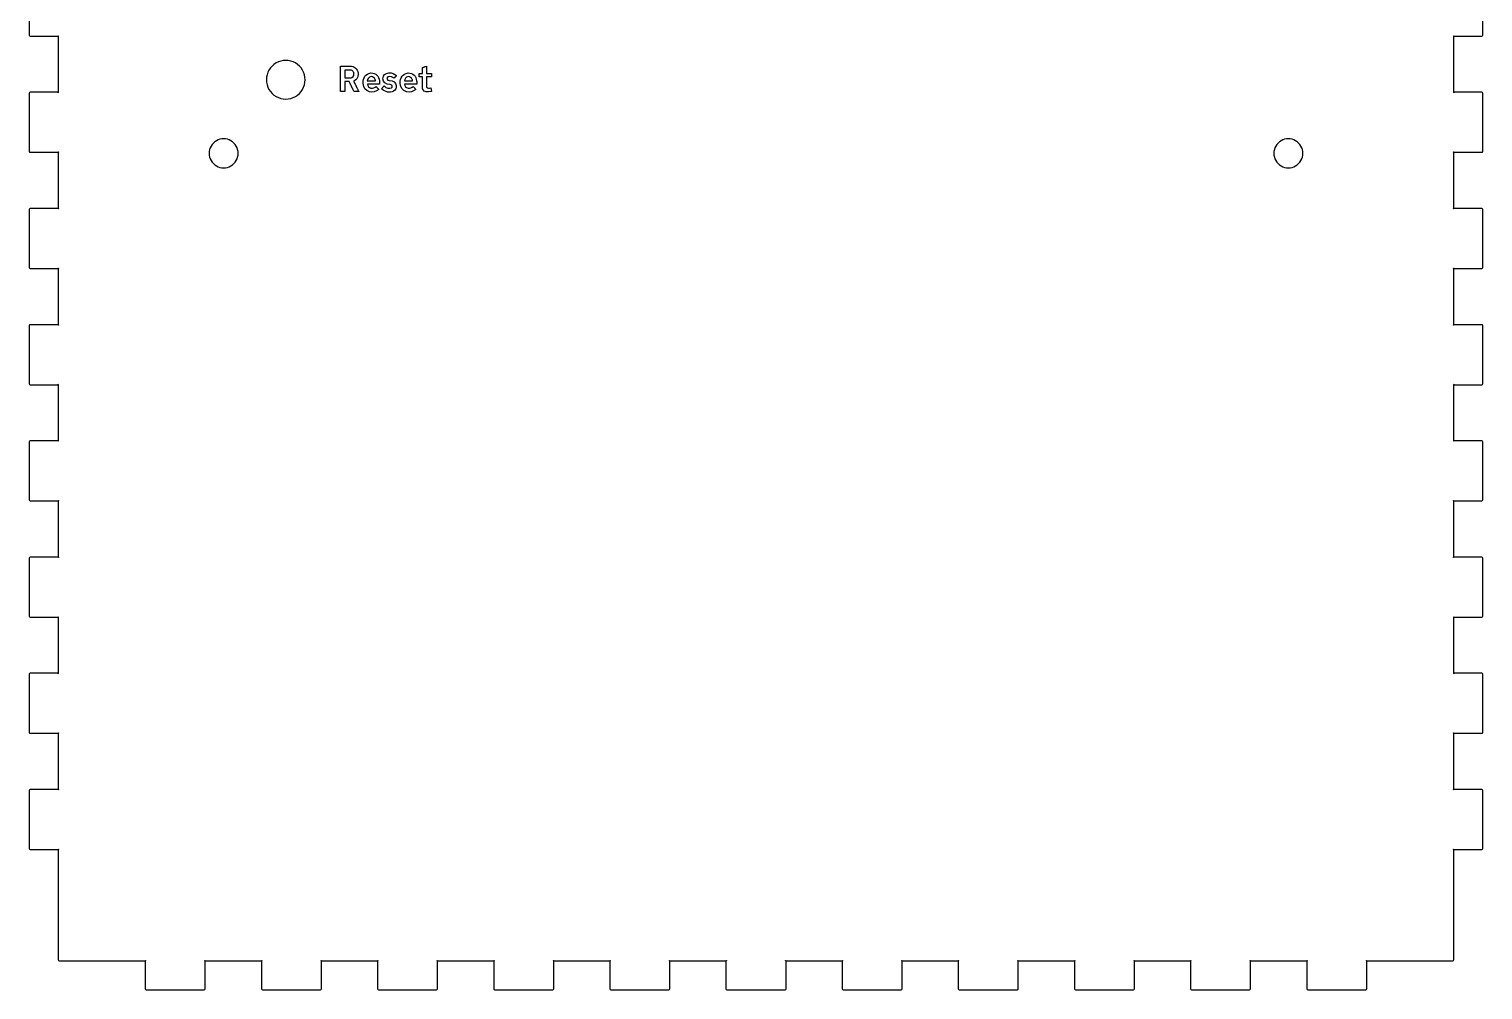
# Model space of a CAD drawing. Extents: x -122 to 332, y -236 to 521.
# Drawn here: x 181.6 to 331.8, y -212.1 to -112.8 of the extents above; entities that cross this region are included whole.
import ezdxf

# ---------------------------------------------------------------- set-up
doc = ezdxf.new("R2010")
doc.units = 0
doc.layers.add('Layer_1', color=7, linetype='CONTINUOUS')

msp = doc.modelspace()

# ---------------------------------------------------------------- linework, layer by layer
at = {"layer": 'Layer_1', "color": 7}
for p, q in [((181.58333, -107.46667), (181.58333, -113.46667)), ((331.78333, -113.46667), (331.78333, -107.46667)), ((181.68333, -113.56667), (184.58333, -113.56667)), ((184.58333, -113.56667), (184.58333, -119.36667)), ((328.78333, -119.36667), (328.78333, -113.56667)), ((328.78333, -113.56667), (331.68333, -113.56667)), ((181.58333, -119.46667), (181.58333, -125.46667)), ((184.58333, -119.36667), (181.68333, -119.36667)), ((331.68333, -119.36667), (328.78333, -119.36667)), ((331.78333, -125.46667), (331.78333, -119.46667)), ((181.68333, -125.56667), (184.58333, -125.56667)), ((184.58333, -125.56667), (184.58333, -131.36667)), ((328.78333, -131.36667), (328.78333, -125.56667)), ((328.78333, -125.56667), (331.68333, -125.56667)), ((181.58333, -131.46667), (181.58333, -137.46667)), ((184.58333, -131.36667), (181.68333, -131.36667)), ((331.68333, -131.36667), (328.78333, -131.36667)), ((331.78333, -137.46667), (331.78333, -131.46667)), ((181.68333, -137.56667), (184.58333, -137.56667)), ((184.58333, -137.56667), (184.58333, -143.36667)), ((328.78333, -143.36667), (328.78333, -137.56667)), ((328.78333, -137.56667), (331.68333, -137.56667)), ((181.58333, -143.46667), (181.58333, -149.46667)), ((184.58333, -143.36667), (181.68333, -143.36667)), ((331.68333, -143.36667), (328.78333, -143.36667)), ((331.78333, -149.46667), (331.78333, -143.46667)), ((181.68333, -149.56667), (184.58333, -149.56667)), ((184.58333, -149.56667), (184.58333, -155.36667)), ((328.78333, -155.36667), (328.78333, -149.56667)), ((328.78333, -149.56667), (331.68333, -149.56667)), ((181.58333, -155.46667), (181.58333, -161.46667)), ((184.58333, -155.36667), (181.68333, -155.36667)), ((331.68333, -155.36667), (328.78333, -155.36667)), ((331.78333, -161.46667), (331.78333, -155.46667)), ((181.68333, -161.56667), (184.58333, -161.56667)), ((184.58333, -161.56667), (184.58333, -167.36667)), ((328.78333, -167.36667), (328.78333, -161.56667)), ((328.78333, -161.56667), (331.68333, -161.56667)), ((181.58333, -167.46667), (181.58333, -173.46667)), ((184.58333, -167.36667), (181.68333, -167.36667)), ((331.68333, -167.36667), (328.78333, -167.36667)), ((331.78333, -173.46667), (331.78333, -167.46667)), ((181.68333, -173.56667), (184.58333, -173.56667)), ((184.58333, -173.56667), (184.58333, -179.36667)), ((328.78333, -179.36667), (328.78333, -173.56667)), ((328.78333, -173.56667), (331.68333, -173.56667)), ((181.58333, -179.46667), (181.58333, -185.46667)), ((184.58333, -179.36667), (181.68333, -179.36667)), ((331.68333, -179.36667), (328.78333, -179.36667)), ((331.78333, -185.46667), (331.78333, -179.46667)), ((181.68333, -185.56667), (184.58333, -185.56667)), ((184.58333, -185.56667), (184.58333, -191.36667)), ((328.78333, -191.36667), (328.78333, -185.56667)), ((328.78333, -185.56667), (331.68333, -185.56667)), ((181.58333, -191.46667), (181.58333, -197.46667)), ((184.58333, -191.36667), (181.68333, -191.36667)), ((331.68333, -191.36667), (328.78333, -191.36667)), ((331.78333, -197.46667), (331.78333, -191.46667)), ((181.68333, -197.56667), (184.58333, -197.56667)), ((184.58333, -197.56667), (184.58333, -208.96667)), ((328.78333, -208.96667), (328.78333, -197.56667)), ((328.78333, -197.56667), (331.68333, -197.56667)), ((184.68333, -209.06667), (193.58333, -209.06667)), ((193.58333, -209.06667), (193.58333, -211.96667)), ((199.78333, -211.96667), (199.78333, -209.06667)), ((199.78333, -209.06667), (205.58333, -209.06667)), ((205.58333, -209.06667), (205.58333, -211.96667)), ((211.78333, -211.96667), (211.78333, -209.06667)), ((211.78333, -209.06667), (217.58333, -209.06667)), ((217.58333, -209.06667), (217.58333, -211.96667)), ((223.78333, -211.96667), (223.78333, -209.06667)), ((223.78333, -209.06667), (229.58333, -209.06667)), ((229.58333, -209.06667), (229.58333, -211.96667)), ((235.78333, -211.96667), (235.78333, -209.06667)), ((235.78333, -209.06667), (241.58333, -209.06667)), ((241.58333, -209.06667), (241.58333, -211.96667)), ((247.78333, -211.96667), (247.78333, -209.06667)), ((247.78333, -209.06667), (253.58333, -209.06667)), ((253.58333, -209.06667), (253.58333, -211.96667)), ((259.78333, -211.96667), (259.78333, -209.06667)), ((259.78333, -209.06667), (265.58333, -209.06667)), ((265.58333, -209.06667), (265.58333, -211.96667)), ((271.78333, -211.96667), (271.78333, -209.06667)), ((271.78333, -209.06667), (277.58333, -209.06667)), ((277.58333, -209.06667), (277.58333, -211.96667)), ((283.78333, -211.96667), (283.78333, -209.06667)), ((283.78333, -209.06667), (289.58333, -209.06667)), ((289.58333, -209.06667), (289.58333, -211.96667)), ((295.78333, -211.96667), (295.78333, -209.06667)), ((295.78333, -209.06667), (301.58333, -209.06667)), ((301.58333, -209.06667), (301.58333, -211.96667)), ((307.78333, -211.96667), (307.78333, -209.06667)), ((307.78333, -209.06667), (313.58333, -209.06667)), ((313.58333, -209.06667), (313.58333, -211.96667)), ((319.78333, -211.96667), (319.78333, -209.06667)), ((319.78333, -209.06667), (328.68333, -209.06667)), ((193.68333, -212.06667), (199.68333, -212.06667)), ((205.68333, -212.06667), (211.68333, -212.06667)), ((217.68333, -212.06667), (223.68333, -212.06667)), ((229.68333, -212.06667), (235.68333, -212.06667)), ((241.68333, -212.06667), (247.68333, -212.06667)), ((253.68333, -212.06667), (259.68333, -212.06667)), ((265.68333, -212.06667), (271.68333, -212.06667)), ((277.68333, -212.06667), (283.68333, -212.06667)), ((289.68333, -212.06667), (295.68333, -212.06667)), ((301.68333, -212.06667), (307.68333, -212.06667)), ((313.68333, -212.06667), (319.68333, -212.06667))]:
    msp.add_line(p, q, dxfattribs=at)
at = {"layer": 'Layer_1', "color": 3}
for p, q in [((213.74309, -116.738), (213.74309, -116.6553)), ((213.74309, -116.6553), (213.77143, -116.65639)), ((213.74309, -116.7587), (213.74309, -116.738)), ((213.74309, -116.87583), (213.74309, -116.7587)), ((213.74309, -116.90343), (213.74309, -116.87583)), ((213.74309, -116.99303), (213.74309, -116.90343)), ((213.74309, -117.02743), (213.74309, -116.99303)), ((213.74309, -117.10323), (213.74309, -117.02743)), ((213.74309, -117.18593), (213.74309, -117.10323)), ((213.77143, -116.65639), (213.89546, -116.65639)), ((213.89546, -116.65639), (213.97126, -116.65639)), ((213.97126, -116.65639), (213.99886, -116.65639)), ((213.99886, -116.65639), (214.02646, -116.65639)), ((214.02646, -116.65639), (214.05406, -116.65639)), ((214.05406, -116.65639), (214.08166, -116.65639)), ((214.08166, -116.65639), (214.19879, -116.65639)), ((214.2813, -117.06937), (214.1986, -117.06937)), ((214.1986, -117.06937), (214.19862, -117.86218)), ((214.19879, -116.65639), (214.21949, -116.65639)), ((214.21949, -116.65639), (214.30219, -116.65639)), ((214.302, -117.06937), (214.2813, -117.06937)), ((214.41913, -117.06937), (214.302, -117.06937)), ((214.30219, -116.65639), (214.32289, -116.65639)), ((214.32289, -116.65639), (214.53649, -116.65639)), ((214.44673, -117.06937), (214.41913, -117.06937)), ((214.47433, -117.06937), (214.44673, -117.06937)), ((214.50193, -117.06937), (214.47433, -117.06937)), ((214.62595, -117.06937), (214.50193, -117.06937)), ((214.65355, -117.06937), (214.62595, -117.06937)), ((214.74315, -117.06937), (214.65355, -117.06937)), ((214.87405, -117.08337), (214.83965, -117.07637)), ((214.90845, -117.09037), (214.87405, -117.08337)), ((222.22572, -116.81412), (222.25332, -116.80032)), ((222.22572, -116.89682), (222.22572, -116.81412)), ((222.22572, -116.91752), (222.22572, -116.89682)), ((222.22572, -117.03465), (222.22572, -116.91752)), ((222.22572, -117.06225), (222.22572, -117.03465)), ((222.22572, -117.08985), (222.22572, -117.06225)), ((222.22572, -117.11745), (222.22572, -117.08985)), ((222.22572, -117.14505), (222.22572, -117.11745)), ((222.22572, -117.22085), (222.22572, -117.14505)), ((222.25332, -116.80032), (222.28092, -116.79332)), ((222.28092, -116.79332), (222.30852, -116.78632)), ((222.30852, -116.78632), (222.32922, -116.77252)), ((222.32922, -116.77252), (222.36362, -116.76552)), ((222.42572, -116.74452), (222.44642, -116.73072)), ((222.44642, -116.73072), (222.50152, -116.71692)), ((222.52912, -116.70292), (222.63222, -116.66328)), ((222.64602, -116.69768), (222.64602, -117.41427)), ((213.74309, -117.20663), (213.74309, -117.18593)), ((213.74309, -117.32376), (213.74309, -117.20663)), ((213.74309, -117.35136), (213.74309, -117.32376)), ((213.74309, -117.44096), (213.74309, -117.35136)), ((213.74309, -117.52366), (213.74309, -117.44096)), ((213.74309, -117.54436), (213.74309, -117.52366)), ((213.74309, -117.66149), (213.74309, -117.54436)), ((213.74309, -117.7993), (213.74309, -117.66149)), ((213.74309, -117.82), (213.74309, -117.7993)), ((213.74309, -117.8476), (213.74309, -117.82)), ((213.74309, -117.8683), (213.74309, -117.8476)), ((213.74309, -117.9028), (213.74309, -117.8683)), ((213.74309, -117.9235), (213.74309, -117.9028)), ((213.74309, -118.02), (213.74309, -117.9235)), ((213.74309, -118.14403), (213.74309, -118.02)), ((213.74309, -118.17163), (213.74309, -118.14403)), ((213.74309, -118.19233), (213.74309, -118.17163)), ((213.74309, -118.24053), (213.74309, -118.19233)), ((213.74309, -118.45412), (213.74309, -118.24053)), ((213.74309, -118.47482), (213.74309, -118.45412)), ((213.74309, -118.49552), (213.74309, -118.47482)), ((213.74309, -118.61954), (213.74309, -118.49552)), ((213.74309, -118.64714), (213.74309, -118.61954)), ((213.74309, -118.70224), (213.74309, -118.64714)), ((214.33585, -118.26826), (214.19805, -118.26826)), ((214.19805, -118.26826), (214.19805, -119.2949)), ((214.19862, -117.86218), (214.21932, -117.86218)), ((214.21932, -117.86218), (214.24002, -117.86218)), ((214.24002, -117.86218), (214.37783, -117.86218)), ((214.35655, -118.26826), (214.33585, -118.26826)), ((214.38415, -118.26826), (214.35655, -118.26826)), ((214.37783, -117.86218), (214.41223, -117.86218)), ((214.40485, -118.26826), (214.38415, -118.26826)), ((214.48755, -118.26826), (214.40485, -118.26826)), ((214.41223, -117.86218), (214.43983, -117.86218)), ((214.43983, -117.86218), (214.47423, -117.86218)), ((214.47423, -117.86218), (214.54313, -117.86218)), ((214.50825, -118.26826), (214.48755, -118.26826)), ((214.62538, -118.26826), (214.50825, -118.26826)), ((214.54313, -117.86218), (214.57073, -117.86218)), ((214.57073, -117.86218), (214.64653, -117.86218)), ((214.65298, -118.26826), (214.62538, -118.26826)), ((214.64653, -117.86218), (214.66723, -117.86218)), ((214.74258, -118.46118), (214.65298, -118.26826)), ((214.66723, -117.86218), (214.68793, -117.86218)), ((214.68793, -117.86218), (214.71553, -117.86218)), ((214.71553, -117.86218), (214.73623, -117.86218)), ((214.73623, -117.86218), (214.78443, -117.86218)), ((214.79088, -118.55768), (214.78388, -118.54388)), ((214.80468, -118.57838), (214.79088, -118.55768)), ((214.81168, -118.59908), (214.80468, -118.57838)), ((214.82548, -118.61288), (214.81168, -118.59908)), ((214.83248, -118.64048), (214.82548, -118.61288)), ((214.84628, -118.66808), (214.83248, -118.64048)), ((215.10834, -118.21358), (215.12214, -118.22738)), ((215.12214, -118.22738), (215.12914, -118.24808)), ((215.12914, -118.24808), (215.18424, -118.35143)), ((215.18424, -118.35143), (215.20494, -118.39273)), ((215.20494, -118.39273), (215.21874, -118.43403)), ((215.21874, -118.43403), (215.28074, -118.54428)), ((215.28074, -118.54428), (215.30834, -118.60628)), ((215.30834, -118.60628), (215.32214, -118.62698)), ((215.32214, -118.62698), (215.32914, -118.64768)), ((215.32914, -118.64768), (215.34984, -118.69588)), ((216.52926, -118.19291), (216.57056, -118.19291)), ((216.61899, -118.51678), (216.53629, -118.51678)), ((216.57056, -118.19291), (216.6877, -118.19291)), ((216.63969, -118.51678), (216.61899, -118.51678)), ((216.75682, -118.51678), (216.63969, -118.51678)), ((216.6877, -118.19291), (216.729, -118.19291)), ((216.729, -118.19291), (216.7634, -118.19291)), ((216.78442, -118.51678), (216.75682, -118.51678)), ((216.7634, -118.19291), (216.8047, -118.19291)), ((216.81202, -118.51678), (216.78442, -118.51678)), ((216.8047, -118.19291), (216.8323, -118.19291)), ((216.83962, -118.51678), (216.81202, -118.51678)), ((216.8323, -118.19291), (216.95632, -118.19291)), ((216.86722, -118.51678), (216.83962, -118.51678)), ((216.94302, -118.51678), (216.86722, -118.51678)), ((216.89475, -117.37308), (216.89441, -117.37297)), ((216.91495, -117.75193), (216.91511, -117.75193)), ((217.06705, -118.51678), (216.94302, -118.51678)), ((216.95632, -118.19291), (217.03212, -118.19291)), ((217.03212, -118.19291), (217.05972, -118.19291)), ((217.05972, -118.19291), (217.08732, -118.19291)), ((217.09465, -118.51678), (217.06705, -118.51678)), ((217.08732, -118.19291), (217.11492, -118.19291)), ((217.13595, -118.51678), (217.09465, -118.51678)), ((217.11492, -118.19291), (217.14252, -118.19291)), ((217.17035, -118.51678), (217.13595, -118.51678)), ((217.14252, -118.19291), (217.25965, -118.19291)), ((217.21165, -118.51678), (217.17035, -118.51678)), ((217.25985, -118.51678), (217.21165, -118.51678)), ((217.25965, -118.19291), (217.31475, -118.19291)), ((217.30115, -118.51678), (217.25985, -118.51678)), ((217.34935, -118.51678), (217.30115, -118.51678)), ((217.31475, -118.19291), (217.36295, -118.19291)), ((217.56294, -118.51678), (217.34935, -118.51678)), ((217.36295, -118.19291), (217.36295, -118.17221)), ((217.58364, -118.51678), (217.56294, -118.51678)), ((217.60434, -118.51678), (217.58364, -118.51678)), ((217.74215, -118.51678), (217.60434, -118.51678)), ((217.79725, -118.51678), (217.74215, -118.51678)), ((217.78325, -118.18602), (217.79025, -118.28937)), ((217.79725, -118.31007), (217.79725, -118.51678)), ((218.76697, -117.35936), (218.76682, -117.35919)), ((219.05636, -118.62714), (218.89788, -118.57204)), ((219.38682, -117.81419), (219.29722, -117.91754)), ((219.44192, -117.75899), (219.42812, -117.76599)), ((219.45572, -117.74519), (219.44192, -117.75899)), ((219.46952, -117.72449), (219.45572, -117.74519)), ((219.48332, -117.70379), (219.46952, -117.72449)), ((219.50402, -117.68999), (219.48332, -117.70379)), ((219.52472, -117.66929), (219.50402, -117.68999)), ((219.54542, -117.64169), (219.52472, -117.66929)), ((220.3671, -118.19291), (220.4084, -118.19291)), ((220.45683, -118.51678), (220.37413, -118.51678)), ((220.4084, -118.19291), (220.52553, -118.19291)), ((220.47753, -118.51678), (220.45683, -118.51678)), ((220.59466, -118.51678), (220.47753, -118.51678)), ((220.52553, -118.19291), (220.56683, -118.19291)), ((220.56683, -118.19291), (220.60123, -118.19291)), ((220.62226, -118.51678), (220.59466, -118.51678)), ((220.60123, -118.19291), (220.64253, -118.19291)), ((220.64986, -118.51678), (220.62226, -118.51678)), ((220.64253, -118.19291), (220.67013, -118.19291)), ((220.67746, -118.51678), (220.64986, -118.51678)), ((220.67013, -118.19291), (220.79416, -118.19291)), ((220.70506, -118.51678), (220.67746, -118.51678)), ((220.78086, -118.51678), (220.70506, -118.51678)), ((220.73259, -117.37308), (220.73225, -117.37297)), ((220.75279, -117.75193), (220.75295, -117.75193)), ((220.90489, -118.51678), (220.78086, -118.51678)), ((220.79416, -118.19291), (220.86996, -118.19291)), ((220.86996, -118.19291), (220.89756, -118.19291)), ((220.89756, -118.19291), (220.92516, -118.19291)), ((220.93249, -118.51678), (220.90489, -118.51678)), ((220.92516, -118.19291), (220.95276, -118.19291)), ((220.97379, -118.51678), (220.93249, -118.51678)), ((220.95276, -118.19291), (220.98036, -118.19291)), ((221.00819, -118.51678), (220.97379, -118.51678)), ((220.98036, -118.19291), (221.09749, -118.19291)), ((221.04949, -118.51678), (221.00819, -118.51678)), ((221.09769, -118.51678), (221.04949, -118.51678)), ((221.09749, -118.19291), (221.15259, -118.19291)), ((221.13899, -118.51678), (221.09769, -118.51678)), ((221.18719, -118.51678), (221.13899, -118.51678)), ((221.15259, -118.19291), (221.20079, -118.19291)), ((221.40078, -118.51678), (221.18719, -118.51678)), ((221.20079, -118.19291), (221.20079, -118.17221)), ((221.42148, -118.51678), (221.40078, -118.51678)), ((221.44218, -118.51678), (221.42148, -118.51678)), ((221.57999, -118.51678), (221.44218, -118.51678)), ((221.63509, -118.51678), (221.57999, -118.51678)), ((221.62109, -118.18602), (221.62809, -118.28937)), ((221.63509, -118.31007), (221.63509, -118.51678)), ((221.89489, -117.55157), (221.89489, -117.41377)), ((221.89489, -117.41377), (221.92249, -117.41377)), ((221.89489, -117.57227), (221.89489, -117.55157)), ((221.89489, -117.59987), (221.89489, -117.57227)), ((221.89489, -117.62057), (221.89489, -117.59987)), ((221.89489, -117.65497), (221.89489, -117.62057)), ((221.89489, -117.67567), (221.89489, -117.65497)), ((221.89489, -117.77217), (221.89489, -117.67567)), ((221.97759, -117.77217), (221.89489, -117.77217)), ((221.92249, -117.41377), (221.95009, -117.41377)), ((221.95009, -117.41377), (221.97769, -117.41377)), ((221.99829, -117.77217), (221.97759, -117.77217)), ((221.97769, -117.41377), (222.00529, -117.41377)), ((222.11542, -117.77217), (221.99829, -117.77217)), ((222.00529, -117.41377), (222.12242, -117.41377)), ((222.14302, -117.77217), (222.11542, -117.77217)), ((222.12242, -117.41377), (222.17752, -117.41377)), ((222.17062, -117.77217), (222.14302, -117.77217)), ((222.19822, -117.77217), (222.17062, -117.77217)), ((222.17752, -117.41377), (222.22572, -117.41377)), ((222.22582, -117.77217), (222.19822, -117.77217)), ((222.22572, -117.34487), (222.22572, -117.22085)), ((222.22572, -117.37247), (222.22572, -117.34487)), ((222.22572, -117.41377), (222.22572, -117.37247)), ((222.22582, -117.85487), (222.22582, -117.77217)), ((222.22582, -117.87557), (222.22582, -117.85487)), ((222.22582, -117.9927), (222.22582, -117.87557)), ((222.22582, -118.0203), (222.22582, -117.9927)), ((222.22582, -118.1099), (222.22582, -118.0203)), ((222.22582, -118.23393), (222.22582, -118.1099)), ((222.22582, -118.25463), (222.22582, -118.23393)), ((222.22582, -118.28223), (222.22582, -118.25463)), ((222.22582, -118.30983), (222.22582, -118.28223)), ((222.22582, -118.44763), (222.22582, -118.30983)), ((222.22582, -118.46833), (222.22582, -118.44763)), ((222.22582, -118.49593), (222.22582, -118.46833)), ((222.22582, -118.51663), (222.22582, -118.49593)), ((222.22582, -118.55103), (222.22582, -118.51663)), ((222.22582, -118.57173), (222.22582, -118.55103)), ((222.22582, -118.59933), (222.22582, -118.57173)), ((222.22582, -118.62003), (222.22582, -118.59933)), ((222.22582, -118.66133), (222.22582, -118.62003)), ((222.64602, -117.41427), (222.68052, -117.41427)), ((222.72872, -117.77256), (222.64602, -117.77256)), ((222.64602, -117.77256), (222.64602, -118.69584)), ((222.68052, -117.41427), (222.70812, -117.41427)), ((222.70812, -117.41427), (222.74252, -117.41427)), ((222.74942, -117.77256), (222.72872, -117.77256)), ((222.74252, -117.41427), (222.77012, -117.41427)), ((222.86656, -117.77256), (222.74942, -117.77256)), ((222.77012, -117.41427), (222.80462, -117.41427)), ((222.80462, -117.41427), (222.89422, -117.41427)), ((222.89416, -117.77256), (222.86656, -117.77256)), ((222.98376, -117.77256), (222.89416, -117.77256)), ((222.89422, -117.41427), (222.92182, -117.41427)), ((222.92182, -117.41427), (223.03896, -117.41427)), ((223.01816, -117.77256), (222.98376, -117.77256)), ((223.04576, -117.77256), (223.01816, -117.77256)), ((223.03896, -117.41427), (223.09406, -117.41427)), ((223.08026, -117.77256), (223.04576, -117.77256)), ((223.10786, -117.77256), (223.08026, -117.77256)), ((223.09406, -117.41427), (223.14226, -117.41427)), ((223.14226, -117.77256), (223.10786, -117.77256)), ((223.14226, -117.41427), (223.14226, -117.77256)), ((213.74309, -118.84005), (213.74309, -118.70224)), ((213.74309, -118.86075), (213.74309, -118.84005)), ((213.74309, -118.98477), (213.74309, -118.86075)), ((213.74309, -119.01237), (213.74309, -118.98477)), ((213.74309, -119.03307), (213.74309, -119.01237)), ((213.74309, -119.08817), (213.74309, -119.03307)), ((213.74309, -119.14327), (213.74309, -119.08817)), ((213.74309, -119.2673), (213.74309, -119.14327)), ((213.74309, -119.2949), (213.74309, -119.2673)), ((213.82579, -119.2949), (213.74309, -119.2949)), ((213.84649, -119.2949), (213.82579, -119.2949)), ((213.96362, -119.2949), (213.84649, -119.2949)), ((213.99122, -119.2949), (213.96362, -119.2949)), ((214.01882, -119.2949), (213.99122, -119.2949)), ((214.04642, -119.2949), (214.01882, -119.2949)), ((214.17045, -119.2949), (214.04642, -119.2949)), ((214.19805, -119.2949), (214.17045, -119.2949)), ((214.88758, -118.74388), (214.84628, -118.66808)), ((214.92888, -118.82658), (214.88758, -118.74388)), ((214.93588, -118.84728), (214.92888, -118.82658)), ((214.94288, -118.86108), (214.93588, -118.84728)), ((214.95668, -118.87488), (214.94288, -118.86108)), ((214.97068, -118.90938), (214.96368, -118.88868)), ((214.98448, -118.93698), (214.97068, -118.90938)), ((214.99148, -118.95078), (214.98448, -118.93698)), ((215.03978, -119.05418), (215.03278, -119.02658)), ((215.06048, -119.08858), (215.03978, -119.05418)), ((215.08118, -119.12308), (215.06048, -119.08858)), ((215.16388, -119.2953), (215.14318, -119.254)), ((215.24658, -119.2953), (215.16388, -119.2953)), ((215.26728, -119.2953), (215.24658, -119.2953)), ((215.38442, -119.2953), (215.26728, -119.2953)), ((215.41202, -119.2953), (215.38442, -119.2953)), ((215.50162, -119.2953), (215.41202, -119.2953)), ((215.42554, -118.83368), (215.44624, -118.87498)), ((215.44624, -118.87498), (215.46004, -118.90938)), ((215.62564, -119.2953), (215.50162, -119.2953)), ((215.56334, -119.123), (215.57714, -119.1368)), ((215.57714, -119.1368), (215.58414, -119.1506)), ((215.58414, -119.1506), (215.59114, -119.1644)), ((215.59114, -119.1644), (215.61874, -119.2333)), ((215.64634, -119.2953), (215.62564, -119.2953)), ((217.49401, -118.82682), (217.50101, -118.84752)), ((217.50101, -118.84752), (217.52171, -118.86822)), ((217.60441, -118.96472), (217.70091, -119.07496)), ((218.00875, -119.01325), (218.02255, -118.98565)), ((218.02255, -118.98565), (218.04325, -118.96495)), ((218.04325, -118.96495), (218.05705, -118.95115)), ((218.13285, -118.87535), (218.14665, -118.85465)), ((218.16045, -118.84085), (218.16745, -118.82705)), ((218.16745, -118.82705), (218.18125, -118.82005)), ((218.18125, -118.82005), (218.27085, -118.7167)), ((221.33185, -118.82682), (221.33885, -118.84752)), ((221.33885, -118.84752), (221.35955, -118.86822)), ((221.44225, -118.96472), (221.53875, -119.07496)), ((222.22582, -118.79913), (222.22582, -118.66133)), ((222.23282, -118.97142), (222.23282, -118.95072)), ((222.27422, -119.09542), (222.26042, -119.05412)), ((222.28122, -119.10922), (222.27422, -119.09542)), ((223.094, -118.89563), (223.101, -118.91633)), ((223.101, -118.91633), (223.101, -118.95763)), ((223.1218, -119.10233), (223.1425, -119.27459))]:
    msp.add_line(p, q, dxfattribs=at)
at = {"layer": 'Layer_1', "color": 1}
for p, q in [((210.0995, -118.07038), (210.0995, -118.07038)), ((203.18335, -125.6696), (203.18335, -125.6696)), ((313.1833, -125.6696), (313.1833, -125.6696))]:
    msp.add_line(p, q, dxfattribs=at)
at = {"layer": 'Layer_1', "color": 7}
for points in [[(181.58333, -113.46667), (181.58333, -113.52167), (181.62833, -113.56667), (181.68333, -113.56667)], [(184.58333, -113.56667), (184.68333, -113.56667), (184.58333, -113.46667), (184.58333, -113.56667)], [(328.78333, -113.56667), (328.78333, -113.46667), (328.68333, -113.56667), (328.78333, -113.56667)], [(331.68333, -113.56667), (331.73833, -113.56667), (331.78333, -113.52167), (331.78333, -113.46667)], [(181.68333, -119.36667), (181.62833, -119.36667), (181.58333, -119.41167), (181.58333, -119.46667)], [(184.58333, -119.36667), (184.58333, -119.46667), (184.68333, -119.36667), (184.58333, -119.36667)], [(328.78333, -119.36667), (328.68333, -119.36667), (328.78333, -119.46667), (328.78333, -119.36667)], [(331.78333, -119.46667), (331.78333, -119.41167), (331.73833, -119.36667), (331.68333, -119.36667)], [(181.58333, -125.46667), (181.58333, -125.52167), (181.62833, -125.56667), (181.68333, -125.56667)], [(184.58333, -125.56667), (184.68333, -125.56667), (184.58333, -125.46667), (184.58333, -125.56667)], [(328.78333, -125.56667), (328.78333, -125.46667), (328.68333, -125.56667), (328.78333, -125.56667)], [(331.68333, -125.56667), (331.73833, -125.56667), (331.78333, -125.52167), (331.78333, -125.46667)], [(181.68333, -131.36667), (181.62833, -131.36667), (181.58333, -131.41167), (181.58333, -131.46667)], [(184.58333, -131.36667), (184.58333, -131.46667), (184.68333, -131.36667), (184.58333, -131.36667)], [(328.78333, -131.36667), (328.68333, -131.36667), (328.78333, -131.46667), (328.78333, -131.36667)], [(331.78333, -131.46667), (331.78333, -131.41167), (331.73833, -131.36667), (331.68333, -131.36667)], [(181.58333, -137.46667), (181.58333, -137.52167), (181.62833, -137.56667), (181.68333, -137.56667)], [(184.58333, -137.56667), (184.68333, -137.56667), (184.58333, -137.46667), (184.58333, -137.56667)], [(328.78333, -137.56667), (328.78333, -137.46667), (328.68333, -137.56667), (328.78333, -137.56667)], [(331.68333, -137.56667), (331.73833, -137.56667), (331.78333, -137.52167), (331.78333, -137.46667)], [(181.68333, -143.36667), (181.62833, -143.36667), (181.58333, -143.41167), (181.58333, -143.46667)], [(184.58333, -143.36667), (184.58333, -143.46667), (184.68333, -143.36667), (184.58333, -143.36667)], [(328.78333, -143.36667), (328.68333, -143.36667), (328.78333, -143.46667), (328.78333, -143.36667)], [(331.78333, -143.46667), (331.78333, -143.41167), (331.73833, -143.36667), (331.68333, -143.36667)], [(181.58333, -149.46667), (181.58333, -149.52167), (181.62833, -149.56667), (181.68333, -149.56667)], [(184.58333, -149.56667), (184.68333, -149.56667), (184.58333, -149.46667), (184.58333, -149.56667)], [(328.78333, -149.56667), (328.78333, -149.46667), (328.68333, -149.56667), (328.78333, -149.56667)], [(331.68333, -149.56667), (331.73833, -149.56667), (331.78333, -149.52167), (331.78333, -149.46667)], [(181.68333, -155.36667), (181.62833, -155.36667), (181.58333, -155.41167), (181.58333, -155.46667)], [(184.58333, -155.36667), (184.58333, -155.46667), (184.68333, -155.36667), (184.58333, -155.36667)], [(328.78333, -155.36667), (328.68333, -155.36667), (328.78333, -155.46667), (328.78333, -155.36667)], [(331.78333, -155.46667), (331.78333, -155.41167), (331.73833, -155.36667), (331.68333, -155.36667)], [(181.58333, -161.46667), (181.58333, -161.52167), (181.62833, -161.56667), (181.68333, -161.56667)], [(184.58333, -161.56667), (184.68333, -161.56667), (184.58333, -161.46667), (184.58333, -161.56667)], [(328.78333, -161.56667), (328.78333, -161.46667), (328.68333, -161.56667), (328.78333, -161.56667)], [(331.68333, -161.56667), (331.73833, -161.56667), (331.78333, -161.52167), (331.78333, -161.46667)], [(181.68333, -167.36667), (181.62833, -167.36667), (181.58333, -167.41167), (181.58333, -167.46667)], [(184.58333, -167.36667), (184.58333, -167.46667), (184.68333, -167.36667), (184.58333, -167.36667)], [(328.78333, -167.36667), (328.68333, -167.36667), (328.78333, -167.46667), (328.78333, -167.36667)], [(331.78333, -167.46667), (331.78333, -167.41167), (331.73833, -167.36667), (331.68333, -167.36667)], [(181.58333, -173.46667), (181.58333, -173.52167), (181.62833, -173.56667), (181.68333, -173.56667)], [(184.58333, -173.56667), (184.68333, -173.56667), (184.58333, -173.46667), (184.58333, -173.56667)], [(328.78333, -173.56667), (328.78333, -173.46667), (328.68333, -173.56667), (328.78333, -173.56667)], [(331.68333, -173.56667), (331.73833, -173.56667), (331.78333, -173.52167), (331.78333, -173.46667)], [(181.68333, -179.36667), (181.62833, -179.36667), (181.58333, -179.41167), (181.58333, -179.46667)], [(184.58333, -179.36667), (184.58333, -179.46667), (184.68333, -179.36667), (184.58333, -179.36667)], [(328.78333, -179.36667), (328.68333, -179.36667), (328.78333, -179.46667), (328.78333, -179.36667)], [(331.78333, -179.46667), (331.78333, -179.41167), (331.73833, -179.36667), (331.68333, -179.36667)], [(181.58333, -185.46667), (181.58333, -185.52167), (181.62833, -185.56667), (181.68333, -185.56667)], [(184.58333, -185.56667), (184.68333, -185.56667), (184.58333, -185.46667), (184.58333, -185.56667)], [(328.78333, -185.56667), (328.78333, -185.46667), (328.68333, -185.56667), (328.78333, -185.56667)], [(331.68333, -185.56667), (331.73833, -185.56667), (331.78333, -185.52167), (331.78333, -185.46667)], [(181.68333, -191.36667), (181.62833, -191.36667), (181.58333, -191.41167), (181.58333, -191.46667)], [(184.58333, -191.36667), (184.58333, -191.46667), (184.68333, -191.36667), (184.58333, -191.36667)], [(328.78333, -191.36667), (328.68333, -191.36667), (328.78333, -191.46667), (328.78333, -191.36667)], [(331.78333, -191.46667), (331.78333, -191.41167), (331.73833, -191.36667), (331.68333, -191.36667)], [(181.58333, -197.46667), (181.58333, -197.52167), (181.62833, -197.56667), (181.68333, -197.56667)], [(184.58333, -197.56667), (184.68333, -197.56667), (184.58333, -197.46667), (184.58333, -197.56667)], [(328.78333, -197.56667), (328.78333, -197.46667), (328.68333, -197.56667), (328.78333, -197.56667)], [(331.68333, -197.56667), (331.73833, -197.56667), (331.78333, -197.52167), (331.78333, -197.46667)], [(184.58333, -208.96667), (184.58333, -209.02167), (184.62833, -209.06667), (184.68333, -209.06667)], [(193.58333, -209.06667), (193.68333, -209.06667), (193.58333, -208.96667), (193.58333, -209.06667)], [(199.78333, -209.06667), (199.78333, -208.96667), (199.68333, -209.06667), (199.78333, -209.06667)], [(205.58333, -209.06667), (205.68333, -209.06667), (205.58333, -208.96667), (205.58333, -209.06667)], [(211.78333, -209.06667), (211.78333, -208.96667), (211.68333, -209.06667), (211.78333, -209.06667)], [(217.58333, -209.06667), (217.68333, -209.06667), (217.58333, -208.96667), (217.58333, -209.06667)], [(223.78333, -209.06667), (223.78333, -208.96667), (223.68333, -209.06667), (223.78333, -209.06667)], [(229.58333, -209.06667), (229.68333, -209.06667), (229.58333, -208.96667), (229.58333, -209.06667)], [(235.78333, -209.06667), (235.78333, -208.96667), (235.68333, -209.06667), (235.78333, -209.06667)], [(241.58333, -209.06667), (241.68333, -209.06667), (241.58333, -208.96667), (241.58333, -209.06667)], [(247.78333, -209.06667), (247.78333, -208.96667), (247.68333, -209.06667), (247.78333, -209.06667)], [(253.58333, -209.06667), (253.68333, -209.06667), (253.58333, -208.96667), (253.58333, -209.06667)], [(259.78333, -209.06667), (259.78333, -208.96667), (259.68333, -209.06667), (259.78333, -209.06667)], [(265.58333, -209.06667), (265.68333, -209.06667), (265.58333, -208.96667), (265.58333, -209.06667)], [(271.78333, -209.06667), (271.78333, -208.96667), (271.68333, -209.06667), (271.78333, -209.06667)], [(277.58333, -209.06667), (277.68333, -209.06667), (277.58333, -208.96667), (277.58333, -209.06667)], [(283.78333, -209.06667), (283.78333, -208.96667), (283.68333, -209.06667), (283.78333, -209.06667)], [(289.58333, -209.06667), (289.68333, -209.06667), (289.58333, -208.96667), (289.58333, -209.06667)], [(295.78333, -209.06667), (295.78333, -208.96667), (295.68333, -209.06667), (295.78333, -209.06667)], [(301.58333, -209.06667), (301.68333, -209.06667), (301.58333, -208.96667), (301.58333, -209.06667)], [(307.78333, -209.06667), (307.78333, -208.96667), (307.68333, -209.06667), (307.78333, -209.06667)], [(313.58333, -209.06667), (313.68333, -209.06667), (313.58333, -208.96667), (313.58333, -209.06667)], [(319.78333, -209.06667), (319.78333, -208.96667), (319.68333, -209.06667), (319.78333, -209.06667)], [(328.68333, -209.06667), (328.73833, -209.06667), (328.78333, -209.02167), (328.78333, -208.96667)], [(193.58333, -211.96667), (193.58333, -212.02167), (193.62833, -212.06667), (193.68333, -212.06667)], [(199.68333, -212.06667), (199.73833, -212.06667), (199.78333, -212.02167), (199.78333, -211.96667)], [(205.58333, -211.96667), (205.58333, -212.02167), (205.62833, -212.06667), (205.68333, -212.06667)], [(211.68333, -212.06667), (211.73833, -212.06667), (211.78333, -212.02167), (211.78333, -211.96667)], [(217.58333, -211.96667), (217.58333, -212.02167), (217.62833, -212.06667), (217.68333, -212.06667)], [(223.68333, -212.06667), (223.73833, -212.06667), (223.78333, -212.02167), (223.78333, -211.96667)], [(229.58333, -211.96667), (229.58333, -212.02167), (229.62833, -212.06667), (229.68333, -212.06667)], [(235.68333, -212.06667), (235.73833, -212.06667), (235.78333, -212.02167), (235.78333, -211.96667)], [(241.58333, -211.96667), (241.58333, -212.02167), (241.62833, -212.06667), (241.68333, -212.06667)], [(247.68333, -212.06667), (247.73833, -212.06667), (247.78333, -212.02167), (247.78333, -211.96667)], [(253.58333, -211.96667), (253.58333, -212.02167), (253.62833, -212.06667), (253.68333, -212.06667)], [(259.68333, -212.06667), (259.73833, -212.06667), (259.78333, -212.02167), (259.78333, -211.96667)], [(265.58333, -211.96667), (265.58333, -212.02167), (265.62833, -212.06667), (265.68333, -212.06667)], [(271.68333, -212.06667), (271.73833, -212.06667), (271.78333, -212.02167), (271.78333, -211.96667)], [(277.58333, -211.96667), (277.58333, -212.02167), (277.62833, -212.06667), (277.68333, -212.06667)], [(283.68333, -212.06667), (283.73833, -212.06667), (283.78333, -212.02167), (283.78333, -211.96667)], [(289.58333, -211.96667), (289.58333, -212.02167), (289.62833, -212.06667), (289.68333, -212.06667)], [(295.68333, -212.06667), (295.73833, -212.06667), (295.78333, -212.02167), (295.78333, -211.96667)], [(301.58333, -211.96667), (301.58333, -212.02167), (301.62833, -212.06667), (301.68333, -212.06667)], [(307.68333, -212.06667), (307.73833, -212.06667), (307.78333, -212.02167), (307.78333, -211.96667)], [(313.58333, -211.96667), (313.58333, -212.02167), (313.62833, -212.06667), (313.68333, -212.06667)], [(319.68333, -212.06667), (319.73833, -212.06667), (319.78333, -212.02167), (319.78333, -211.96667)]]:
    msp.add_open_spline(points, degree=3, dxfattribs=at)
at = {"layer": 'Layer_1', "color": 1}
for points in [[(207.0995, -116.338329), (206.480698, -116.695595), (206.0995, -117.355849), (206.0995, -118.07038)], [(209.0995, -116.338329), (208.480698, -115.981064), (207.718302, -115.981064), (207.0995, -116.338329)], [(210.0995, -118.07038), (210.0995, -117.355849), (209.718302, -116.695595), (209.0995, -116.338329)], [(206.0995, -118.07038), (206.0995, -118.784911), (206.480698, -119.445165), (207.0995, -119.802431)], [(209.0995, -119.802431), (209.718302, -119.445165), (210.0995, -118.784911), (210.0995, -118.07038)], [(207.0995, -119.802431), (207.718302, -120.159696), (208.480698, -120.159696), (209.0995, -119.802431)], [(200.932591, -124.368371), (200.468103, -124.636905), (200.18241, -125.133076), (200.18335, -125.6696)], [(202.434109, -124.368371), (201.969622, -124.099838), (201.397078, -124.099838), (200.932591, -124.368371)], [(203.18335, -125.6696), (203.18429, -125.133076), (202.898597, -124.636905), (202.434109, -124.368371)], [(310.932541, -124.368371), (310.468053, -124.636905), (310.18236, -125.133076), (310.1833, -125.6696)], [(312.434059, -124.368371), (311.969572, -124.099838), (311.397028, -124.099838), (310.932541, -124.368371)], [(313.1833, -125.6696), (313.18424, -125.133076), (312.898547, -124.636905), (312.434059, -124.368371)], [(200.18335, -125.6696), (200.18241, -126.206124), (200.468103, -126.702295), (200.932591, -126.970829)], [(202.434109, -126.970829), (202.898597, -126.702295), (203.18429, -126.206124), (203.18335, -125.6696)], [(310.1833, -125.6696), (310.18236, -126.206124), (310.468053, -126.702295), (310.932541, -126.970829)], [(312.434059, -126.970829), (312.898547, -126.702295), (313.18424, -126.206124), (313.1833, -125.6696)], [(200.932591, -126.970829), (201.397078, -127.239362), (201.969622, -127.239362), (202.434109, -126.970829)], [(310.932541, -126.970829), (311.397028, -127.239362), (311.969572, -127.239362), (312.434059, -126.970829)]]:
    msp.add_open_spline(points, degree=3, dxfattribs=at)
at = {"layer": 'Layer_1', "color": 3}
for points in [[(214.53649, -116.65639), (215.034877, -116.619657), (215.3679, -116.80799), (215.53556, -117.22139)], [(214.83965, -117.07637), (214.802917, -117.069503), (214.77075, -117.06717), (214.74315, -117.06937)], [(215.12205, -117.31774), (215.076117, -117.212093), (215.004917, -117.136303), (214.90845, -117.09037)], [(222.36362, -116.76552), (222.370487, -116.760853), (222.377387, -116.75852), (222.38432, -116.75852)], [(222.38432, -116.75852), (222.391187, -116.753853), (222.398087, -116.75152), (222.40502, -116.75152)], [(222.40502, -116.75152), (222.411887, -116.746853), (222.418787, -116.74452), (222.42572, -116.74452)], [(222.50152, -116.71692), (222.506187, -116.71092), (222.510787, -116.708587), (222.51532, -116.70992)], [(222.51532, -116.70992), (222.519987, -116.70392), (222.524587, -116.701587), (222.52912, -116.70292)], [(222.63222, -116.66328), (222.64142, -116.673613), (222.64602, -116.68508), (222.64602, -116.69768)], [(214.78388, -118.54388), (214.768947, -118.50828), (214.75518, -118.480713), (214.74258, -118.46118)], [(214.78443, -117.86218), (214.84643, -117.863513), (214.896957, -117.86118), (214.93601, -117.85518)], [(214.93601, -117.85518), (215.13353, -117.71508), (215.195543, -117.535933), (215.12205, -117.31774)], [(215.51486, -117.83462), (215.43448, -118.030987), (215.298973, -118.157307), (215.10834, -118.21358)], [(215.53556, -117.22139), (215.604467, -117.441877), (215.597567, -117.646287), (215.51486, -117.83462)], [(216.0886, -118.46173), (216.067933, -117.822097), (216.33665, -117.459213), (216.89475, -117.37308)], [(216.74317, -119.31612), (216.345837, -119.18406), (216.127647, -118.899263), (216.0886, -118.46173)], [(216.91511, -117.75193), (216.67051, -117.810463), (216.541893, -117.957457), (216.52926, -118.19291)], [(216.53629, -118.51678), (216.561557, -118.751047), (216.680987, -118.88885), (216.89458, -118.93019)], [(216.89441, -117.37297), (217.430697, -117.392503), (217.726977, -117.66352), (217.78325, -118.18602)], [(217.33525, -118.04821), (217.251423, -117.85299), (217.111323, -117.75423), (216.91495, -117.75193)], [(217.35595, -118.11711), (217.344483, -118.09071), (217.337583, -118.067743), (217.33525, -118.04821)], [(217.36295, -118.17221), (217.356083, -118.15381), (217.35375, -118.135443), (217.35595, -118.11711)], [(217.79025, -118.28937), (217.794917, -118.296237), (217.79725, -118.303137), (217.79725, -118.31007)], [(218.12618, -117.9657), (218.15718, -117.58674), (218.370777, -117.384627), (218.76697, -117.35936)], [(218.89788, -118.57204), (218.424753, -118.543307), (218.16752, -118.341193), (218.12618, -117.9657)], [(219.29722, -117.91754), (218.912513, -117.67064), (218.65987, -117.672973), (218.53929, -117.92454)], [(218.53929, -117.92454), (218.540623, -117.999187), (218.57049, -118.054307), (218.62889, -118.0899)], [(218.62889, -118.0899), (218.653023, -118.096767), (218.67139, -118.103667), (218.68399, -118.1106)], [(218.68399, -118.1106), (218.726457, -118.117467), (218.763207, -118.126667), (218.79424, -118.1382)], [(218.76682, -117.35919), (219.080327, -117.35319), (219.33986, -117.447357), (219.54542, -117.64169)], [(218.79424, -118.1382), (219.229467, -118.171467), (219.47292, -118.346017), (219.5246, -118.66185)], [(219.10456, -118.85452), (219.127493, -118.7615), (219.111427, -118.685707), (219.05636, -118.62714)], [(219.42812, -117.76599), (219.412053, -117.78779), (219.398287, -117.803857), (219.38682, -117.81419)], [(219.92644, -118.46173), (219.905773, -117.822097), (220.17449, -117.459213), (220.73259, -117.37308)], [(220.58101, -119.31612), (220.183677, -119.18406), (219.965487, -118.899263), (219.92644, -118.46173)], [(220.75295, -117.75193), (220.50835, -117.810463), (220.379733, -117.957457), (220.3671, -118.19291)], [(220.37413, -118.51678), (220.399397, -118.751047), (220.518827, -118.88885), (220.73242, -118.93019)], [(220.73225, -117.37297), (221.268537, -117.392503), (221.564817, -117.66352), (221.62109, -118.18602)], [(221.17309, -118.04821), (221.089263, -117.85299), (220.949163, -117.75423), (220.75279, -117.75193)], [(221.19379, -118.11711), (221.182323, -118.09071), (221.175423, -118.067743), (221.17309, -118.04821)], [(221.20079, -118.17221), (221.193923, -118.15381), (221.19159, -118.135443), (221.19379, -118.11711)], [(221.62809, -118.28937), (221.632757, -118.296237), (221.63509, -118.303137), (221.63509, -118.31007)], [(214.96368, -118.88868), (214.95768, -118.884013), (214.955347, -118.879413), (214.95668, -118.87488)], [(215.03278, -119.02658), (215.012113, -118.999047), (214.998347, -118.97378), (214.99148, -118.95078)], [(215.14318, -119.254), (215.114447, -119.203467), (215.09378, -119.159827), (215.08118, -119.12308)], [(215.34984, -118.69588), (215.36704, -118.721147), (215.378507, -118.744113), (215.38424, -118.76478)], [(215.38424, -118.76478), (215.403773, -118.790047), (215.41754, -118.813013), (215.42554, -118.83368)], [(215.46004, -118.90938), (215.479573, -118.942647), (215.49334, -118.972513), (215.50134, -118.99898)], [(215.50134, -118.99898), (215.53234, -119.042647), (215.553007, -119.083987), (215.56334, -119.123)], [(215.61874, -119.2333), (215.63594, -119.253967), (215.64514, -119.274633), (215.64634, -119.2953)], [(217.70091, -119.07496), (217.405777, -119.320713), (217.08653, -119.4011), (216.74317, -119.31612)], [(216.89458, -118.93019), (217.110473, -118.95659), (217.291917, -118.901467), (217.43891, -118.76482)], [(217.43891, -118.76482), (217.454977, -118.790087), (217.473343, -118.810753), (217.49401, -118.82682)], [(217.52171, -118.86822), (217.55271, -118.896953), (217.575677, -118.92452), (217.59061, -118.95092)], [(217.59061, -118.95092), (217.598677, -118.955587), (217.603277, -118.960187), (217.60441, -118.96472)], [(219.23521, -119.2613), (218.827537, -119.44504), (218.418717, -119.362357), (218.00875, -119.01325)], [(218.05705, -118.95115), (218.079983, -118.923617), (218.10065, -118.90295), (218.11905, -118.88915)], [(218.11905, -118.88915), (218.123717, -118.881083), (218.128317, -118.876483), (218.13285, -118.87535)], [(218.14665, -118.85465), (218.151317, -118.846583), (218.155917, -118.841983), (218.16045, -118.84085)], [(218.27085, -118.7167), (218.50971, -118.94408), (218.766947, -119.010687), (219.04256, -118.91652)], [(219.04256, -118.91652), (219.063227, -118.888987), (219.083893, -118.86832), (219.10456, -118.85452)], [(219.5246, -118.66185), (219.548733, -118.932863), (219.45227, -119.13268), (219.23521, -119.2613)], [(221.53875, -119.07496), (221.243617, -119.320713), (220.92437, -119.4011), (220.58101, -119.31612)], [(220.73242, -118.93019), (220.948313, -118.95659), (221.129757, -118.901467), (221.27675, -118.76482)], [(221.27675, -118.76482), (221.292817, -118.790087), (221.311183, -118.810753), (221.33185, -118.82682)], [(221.35955, -118.86822), (221.39055, -118.896953), (221.413517, -118.92452), (221.42845, -118.95092)], [(221.42845, -118.95092), (221.436517, -118.955587), (221.441117, -118.960187), (221.44225, -118.96472)], [(222.23282, -118.95072), (222.225953, -118.88872), (222.22362, -118.83819), (222.22582, -118.79913)], [(222.26042, -119.05412), (222.24662, -119.021987), (222.23742, -118.99442), (222.23282, -118.97142)], [(223.1425, -119.27459), (222.715307, -119.381383), (222.428213, -119.32626), (222.28122, -119.10922)], [(222.64602, -118.69584), (222.64402, -118.756707), (222.646353, -118.807237), (222.65302, -118.84743)], [(222.65302, -118.84743), (222.76212, -118.947337), (222.909113, -118.963403), (223.094, -118.89563)], [(223.101, -118.95763), (223.107867, -118.985163), (223.1102, -119.01043), (223.108, -119.03343)], [(223.108, -119.03343), (223.116067, -119.05983), (223.120667, -119.082797), (223.1218, -119.10233)]]:
    msp.add_open_spline(points, degree=3, dxfattribs=at)

doc.saveas('drawing.dxf')
